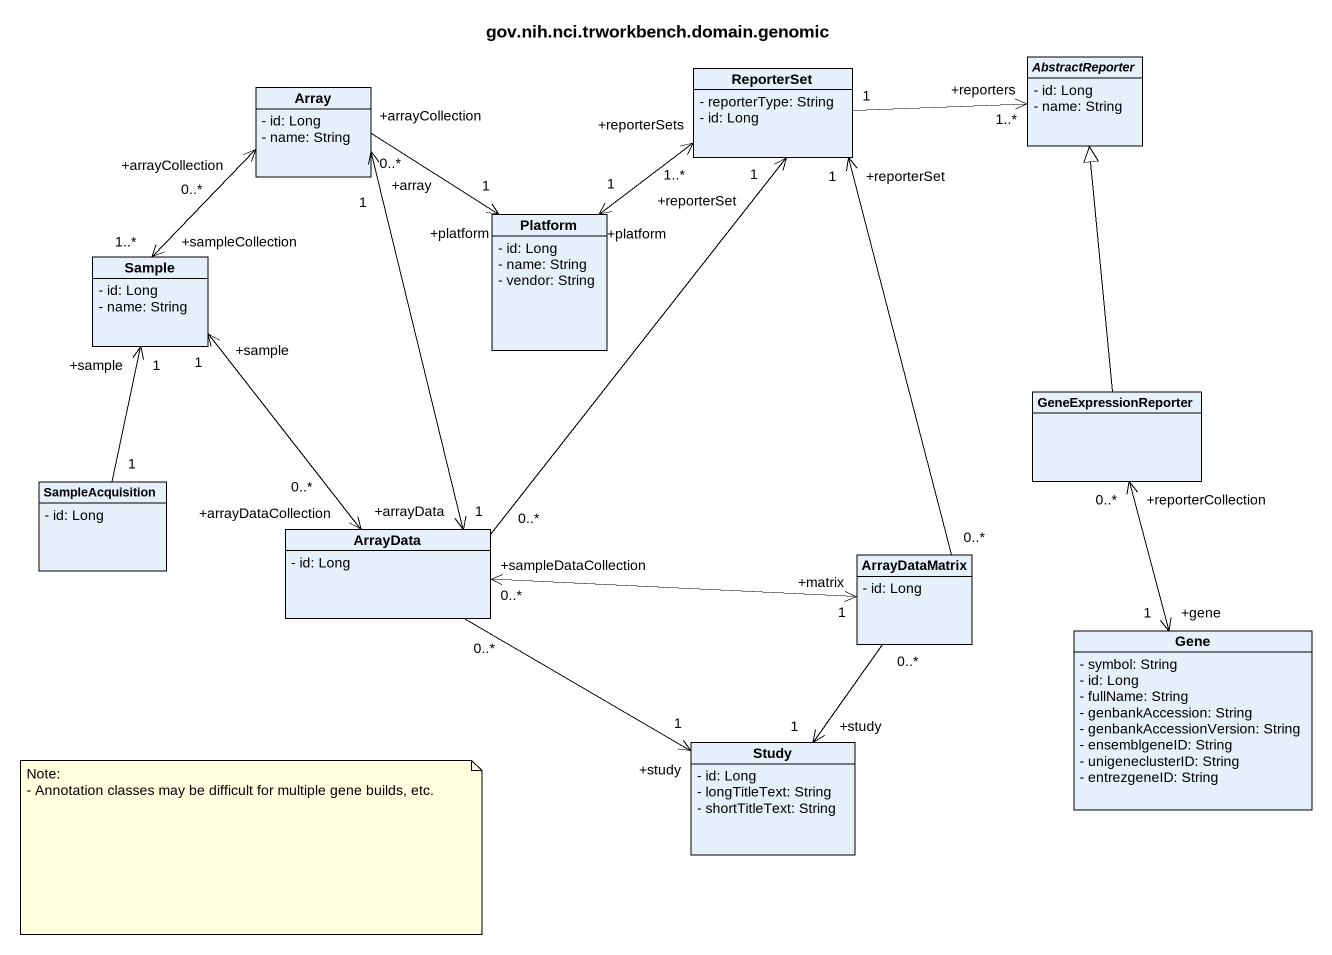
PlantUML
@startuml
title gov.nih.nci.trworkbench.domain.genomic
hide circle
hide empty members
skinparam classAttributeIconSize 0
abstract class AbstractReporter {
  - id: Long
  - name: String
}
class Array {
  - id: Long
  - name: String
}
class ReporterSet {
  - reporterType: String
  - id: Long
}
class Platform {
  - id: Long
  - name: String
  - vendor: String
}
class Sample {
  - id: Long
  - name: String
}
class GeneExpressionReporter
class SampleAcquisition {
  - id: Long
}
class ArrayData {
  - id: Long
}
class ArrayDataMatrix {
  - id: Long
}
class Gene {
  - symbol: String
  - id: Long
  - fullName: String
  - genbankAccession: String
  - genbankAccessionVersion: String
  - ensemblgeneID: String
  - unigeneclusterID: String
  - entrezgeneID: String
}
class Study {
  - id: Long
  - longTitleText: String
  - shortTitleText: String
}
Array "+arrayCollection\n0..*" --> "+platform\n1" Platform
Array "+arrayCollection\n0..*" <--> "+sampleCollection\n1..*" Sample
ReporterSet "1" -right-> "+reporters\n1..*" AbstractReporter
Platform "+platform\n1" <-up-> "+reporterSets\n1..*" ReporterSet
GeneExpressionReporter -up-|> AbstractReporter
GeneExpressionReporter "+reporterCollection\n0..*" <--> "+gene\n1" Gene
SampleAcquisition "1" -up-> "+sample\n1" Sample
ArrayData "+arrayData\n1" <-up-> "+array\n1" Array
ArrayData "0..*" -up-> "+reporterSet\n1" ReporterSet
ArrayData "+arrayDataCollection\n0..*" <-up-> "+sample\n1" Sample
ArrayData "0..*" -right-> "+study\n1" Study
ArrayDataMatrix "0..*" -up-> "+reporterSet\n1" ReporterSet
ArrayDataMatrix "+matrix\n1" <-left-> "+sampleDataCollection\n0..*" ArrayData
ArrayDataMatrix "0..*" --> "+study\n1" Study
note as N1
  Note:
  - Annotation classes may be difficult for multiple gene builds, etc.
end note
@enduml
